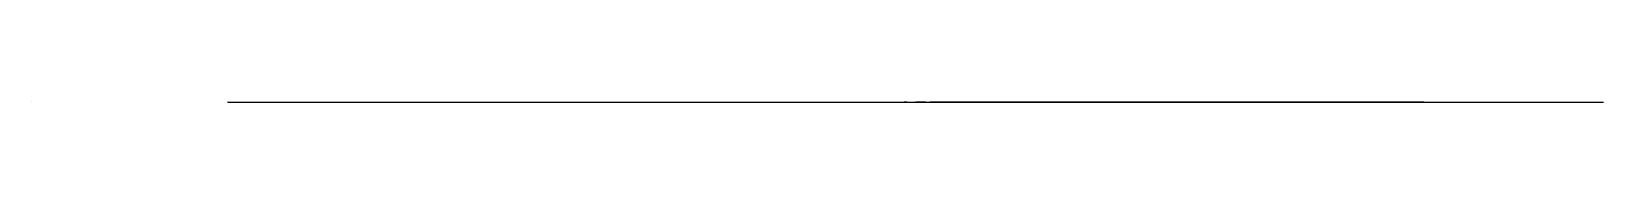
# Model space of a CAD drawing. Header units: metres. Extents: x -1 to 72750024, y 3999 to 4800.
# Drawn here: x 29150003 to 29550024, y 4479 to 4620 of the extents above; entities that cross this region are included whole.
import ezdxf

# ---------------------------------------------------------------- set-up
doc = ezdxf.new("R2010")
doc.units = ezdxf.units.M

msp = doc.modelspace()

# ---------------------------------------------------------------- linework, layer by layer
at = {"color": 7}
for p, q in [((29150003.013, 4620), (29150024.105, 4620)), ((29150003.013, 4620), (29150003.013, 4601.921)), ((29150024.105, 4601.921), (29150003.013, 4601.921)), ((29150006.026, 4613.974), (29150021.092, 4613.974)), ((29150024.105, 4620), (29150024.105, 4601.921)), ((29200000, 4620), (29199998.795, 4620)), ((29200000, 4592), (29199998.795, 4592)), ((29200000, 4564), (29199998.795, 4564)), ((29200000, 4536), (29199998.795, 4536)), ((29200000, 4508), (29199998.795, 4508)), ((29200000, 4480), (29199998.795, 4480)), ((29200000, 4614.4), (29199999.247, 4614.4)), ((29200000, 4608.8), (29199999.247, 4608.8)), ((29200000, 4603.2), (29199999.247, 4603.2)), ((29200000, 4597.6), (29199999.247, 4597.6)), ((29200000, 4586.4), (29199999.247, 4586.4)), ((29200000, 4580.8), (29199999.247, 4580.8)), ((29200000, 4575.2), (29199999.247, 4575.2)), ((29200000, 4569.6), (29199999.247, 4569.6)), ((29200000, 4558.4), (29199999.247, 4558.4)), ((29200000, 4552.8), (29199999.247, 4552.8)), ((29200000, 4547.2), (29199999.247, 4547.2)), ((29200000, 4541.6), (29199999.247, 4541.6)), ((29200000, 4530.4), (29199999.247, 4530.4)), ((29200000, 4524.8), (29199999.247, 4524.8)), ((29200000, 4519.2), (29199999.247, 4519.2)), ((29200000, 4513.6), (29199999.247, 4513.6)), ((29200000, 4502.4), (29199999.247, 4502.4)), ((29200000, 4496.8), (29199999.247, 4496.8)), ((29200000, 4491.2), (29199999.247, 4491.2)), ((29200000, 4485.6), (29199999.247, 4485.6)), ((29200000, 4480), (29200000, 4620)), ((29200000, 4480), (29550000, 4480)), ((29200000, 4480), (29200000, 4478.795)), ((29210000.001, 4480), (29210000.001, 4479.247)), ((29220000.002, 4480), (29220000.002, 4479.247)), ((29230000.003, 4480), (29230000.003, 4479.247)), ((29240000.003, 4480), (29240000.003, 4479.247)), ((29250000.001, 4480), (29250000.001, 4478.795)), ((29259999.998, 4480), (29259999.998, 4479.247)), ((29269999.996, 4480), (29269999.996, 4479.247)), ((29279999.993, 4480), (29279999.993, 4479.247)), ((29289999.991, 4480), (29289999.991, 4479.247)), ((29300000.002, 4480), (29300000.002, 4478.795)), ((29310000.006, 4480), (29310000.006, 4479.247)), ((29320000.01, 4480), (29320000.01, 4479.247)), ((29330000.015, 4480), (29330000.015, 4479.247)), ((29340000.019, 4480), (29340000.019, 4479.247)), ((29349999.996, 4480), (29349999.996, 4478.795)), ((29360000, 4480), (29360000, 4479.247)), ((29370000.005, 4480), (29370000.005, 4479.247)), ((29380000.009, 4480), (29380000.009, 4479.247)), ((29390000.013, 4480), (29390000.013, 4479.247)), ((29400000.004, 4480), (29400000.004, 4478.795)), ((29410000.008, 4480), (29410000.008, 4479.247)), ((29420000.012, 4480), (29420000.012, 4479.247)), ((29430000.003, 4480), (29430000.003, 4479.247)), ((29439999.994, 4480), (29439999.994, 4479.247)), ((29450000.012, 4480), (29450000.012, 4478.795)), ((29460000.002, 4480), (29460000.002, 4479.247)), ((29469999.993, 4480), (29469999.993, 4479.247)), ((29479999.984, 4480), (29479999.984, 4479.247)), ((29489999.975, 4480), (29489999.975, 4479.247)), ((29499999.992, 4480), (29499999.992, 4478.795)), ((29509999.983, 4480), (29509999.983, 4479.247)), ((29519999.974, 4480), (29519999.974, 4479.247)), ((29529999.964, 4480), (29529999.964, 4479.247)), ((29539999.955, 4480), (29539999.955, 4479.247)), ((29550000, 4480), (29550000, 4478.795)), ((29550003.013, 4620), (29550024.105, 4620)), ((29550003.013, 4620), (29550003.013, 4601.921)), ((29550024.105, 4601.921), (29550003.013, 4601.921)), ((29550006.026, 4613.974), (29550021.092, 4613.974)), ((29550024.105, 4620), (29550024.105, 4601.921))]:
    msp.add_line(p, q, dxfattribs=at)
at = {"color": 4}
for p, q in [((29150006.026, 4609.454), (29150021.092, 4609.454)), ((29229117.721, 4494.559), (29229536.99, 4491.282)), ((29229536.99, 4491.282), (29230357.561, 4491.362)), ((29230357.561, 4491.362), (29231912.869, 4491.821)), ((29231912.869, 4491.821), (29232732.58, 4490.726)), ((29232732.58, 4490.726), (29233136.051, 4490.845)), ((29233136.051, 4490.845), (29234766.141, 4491.193)), ((29234766.141, 4491.193), (29234813.91, 4491.216)), ((29234813.91, 4491.216), (29235036.441, 4491.24)), ((29235036.441, 4491.24), (29235082.172, 4492.161)), ((29235082.172, 4492.161), (29235190.07, 4491.351)), ((29235190.07, 4491.351), (29235983.801, 4491.248)), ((29235983.801, 4491.248), (29236495.18, 4491.798)), ((29236495.18, 4491.798), (29237404.77, 4492.375)), ((29237404.77, 4492.375), (29237723.078, 4491.492)), ((29237723.078, 4491.492), (29237816.309, 4492.244)), ((29237816.309, 4492.244), (29238106.129, 4492.555)), ((29238106.129, 4492.555), (29238354.98, 4492.102)), ((29238354.98, 4492.102), (29238415.84, 4491.627)), ((29238415.84, 4491.627), (29238494.66, 4492.127)), ((29238494.66, 4492.127), (29238863.512, 4492.699)), ((29238863.512, 4492.699), (29239024.91, 4492.49)), ((29239024.91, 4492.49), (29239300.27, 4492.637)), ((29239300.27, 4492.637), (29239823.191, 4490.94)), ((29239823.191, 4490.94), (29240077.93, 4491.135)), ((29240077.93, 4491.135), (29240127.359, 4491.223)), ((29240127.359, 4491.223), (29240165.68, 4491.68)), ((29240165.68, 4491.68), (29240261.43, 4491.802)), ((29240261.43, 4491.802), (29240274.121, 4491.853)), ((29240274.121, 4491.853), (29240296.141, 4491.616)), ((29240296.141, 4491.616), (29240439.789, 4491.408)), ((29240439.789, 4491.408), (29240791.879, 4491.403)), ((29240791.879, 4491.403), (29241016.641, 4491.341)), ((29241016.641, 4491.341), (29241485.16, 4491.978)), ((29241485.16, 4491.978), (29241681.148, 4492.273)), ((29241681.148, 4492.273), (29242866.031, 4491.653)), ((29242866.031, 4491.653), (29242964.141, 4492.251)), ((29242964.141, 4492.251), (29243577.141, 4492.196)), ((29243577.141, 4492.196), (29243596.738, 4491.82)), ((29243596.738, 4491.82), (29243602.84, 4492.436)), ((29243602.84, 4492.436), (29243685.301, 4491.694)), ((29243685.301, 4491.694), (29243807.488, 4491.568)), ((29243807.488, 4491.568), (29243811.309, 4492.115)), ((29243811.309, 4492.115), (29243818.84, 4491.452)), ((29243818.84, 4491.452), (29243832.398, 4491.38)), ((29243832.398, 4491.38), (29243962.828, 4491.481)), ((29243962.828, 4491.481), (29243967.949, 4491.343)), ((29243967.949, 4491.343), (29244222.551, 4491.588)), ((29244222.551, 4491.588), (29244275.59, 4492.324)), ((29244275.59, 4492.324), (29244625.559, 4492.274)), ((29244625.559, 4492.274), (29244654.59, 4491.602)), ((29244654.59, 4491.602), (29246049.109, 4491.756)), ((29246049.109, 4491.756), (29247593.488, 4492.072)), ((29247593.488, 4492.072), (29248690.25, 4491.879)), ((29248690.25, 4491.879), (29249389.211, 4492.25)), ((29249389.211, 4492.25), (29250171.738, 4492.566)), ((29250171.738, 4492.566), (29250354.422, 4492.198)), ((29250354.422, 4492.198), (29251098.102, 4492.414)), ((29251098.102, 4492.414), (29251519.102, 4492.469)), ((29251519.102, 4492.469), (29251570.621, 4492.493)), ((29251570.621, 4492.493), (29251643.398, 4493.018)), ((29251643.398, 4493.018), (29251973.898, 4492.438)), ((29251973.898, 4492.438), (29252098.191, 4492.882)), ((29252098.191, 4492.882), (29252231.012, 4492.757)), ((29252231.012, 4492.757), (29252260.531, 4492.433)), ((29252260.531, 4492.433), (29252667.949, 4492.715)), ((29252667.949, 4492.715), (29252794.641, 4492.687)), ((29252794.641, 4492.687), (29252976.238, 4492.509)), ((29252976.238, 4492.509), (29253070.422, 4492.745)), ((29253070.422, 4492.745), (29253632.699, 4492.711)), ((29253632.699, 4492.711), (29253754.379, 4492.358)), ((29253754.379, 4492.358), (29253849.949, 4492.829)), ((29253849.949, 4492.829), (29253975.289, 4492.773)), ((29253975.289, 4492.773), (29254157.988, 4492.859)), ((29254157.988, 4492.859), (29254502.602, 4493.287)), ((29254502.602, 4493.287), (29254509.039, 4493.139)), ((29254509.039, 4493.139), (29254554, 4493.198)), ((29254554, 4493.198), (29254602.461, 4493.206)), ((29254602.461, 4493.206), (29254603.34, 4493.163)), ((29254603.34, 4493.163), (29254630.512, 4492.247)), ((29254630.512, 4492.247), (29254759.762, 4492.044)), ((29254759.762, 4492.044), (29254775.77, 4493.166)), ((29254775.77, 4493.166), (29255209.949, 4492.725)), ((29255209.949, 4492.725), (29255264.23, 4492.312)), ((29255264.23, 4492.312), (29255596.379, 4492.039)), ((29255596.379, 4492.039), (29256218.77, 4493.033)), ((29256218.77, 4493.033), (29256625.859, 4493.131)), ((29256625.859, 4493.131), (29256738.102, 4493.568)), ((29256738.102, 4493.568), (29256897.031, 4491.92)), ((29256897.031, 4491.92), (29257126.91, 4492.042)), ((29257126.91, 4492.042), (29257418.289, 4492.188)), ((29257418.289, 4492.188), (29257677.422, 4493.082)), ((29257677.422, 4493.082), (29257797.59, 4492.282)), ((29257797.59, 4492.282), (29257939.012, 4492.268)), ((29257939.012, 4492.268), (29258379.41, 4493.726)), ((29258379.41, 4493.726), (29258531.488, 4492.695)), ((29258531.488, 4492.695), (29258654.18, 4492.326)), ((29258654.18, 4492.326), (29258769.52, 4493.189)), ((29258769.52, 4493.189), (29259637.859, 4493.185)), ((29259637.859, 4493.185), (29259947.859, 4492.823)), ((29259947.859, 4492.823), (29260089.34, 4493.101)), ((29260089.34, 4493.101), (29260134.141, 4493.16)), ((29260134.141, 4493.16), (29260394.371, 4492.942)), ((29260394.371, 4492.942), (29260549.32, 4493.168)), ((29260549.32, 4493.168), (29261216.488, 4491.956)), ((29261216.488, 4491.956), (29261630.578, 4492.209)), ((29261630.578, 4492.209), (29261751.891, 4492.158)), ((29261751.891, 4492.158), (29262854.301, 4491.761)), ((29262854.301, 4491.761), (29263008.512, 4493.481)), ((29263008.512, 4493.481), (29263163.23, 4491.998)), ((29263163.23, 4491.998), (29263585.371, 4491.904)), ((29263585.371, 4491.904), (29264292.922, 4492.757)), ((29264292.922, 4492.757), (29264463.449, 4492.336)), ((29264463.449, 4492.336), (29264580.379, 4492.563)), ((29264580.379, 4492.563), (29265643.727, 4494.122)), ((29265643.727, 4494.122), (29265993.172, 4492.191)), ((29265993.172, 4492.191), (29266001.82, 4492.284)), ((29266001.82, 4492.284), (29266764.969, 4492.819)), ((29266764.969, 4492.819), (29267250.477, 4494.308)), ((29267250.477, 4494.308), (29267449.828, 4492.59)), ((29267449.828, 4492.59), (29267565.789, 4493.871)), ((29267565.789, 4493.871), (29267623.688, 4492.183)), ((29267623.688, 4492.183), (29268294.469, 4494.142)), ((29268294.469, 4494.142), (29268793.328, 4494.161)), ((29268793.328, 4494.161), (29269063.656, 4493.086)), ((29269063.656, 4493.086), (29269127.641, 4494.231)), ((29269127.641, 4494.231), (29269194.844, 4494.387)), ((29269194.844, 4494.387), (29269213.523, 4492.699)), ((29269213.523, 4492.699), (29269883.094, 4493.594)), ((29269883.094, 4493.594), (29270042.313, 4492.452)), ((29270042.313, 4492.452), (29271367.961, 4494.518)), ((29271367.961, 4494.518), (29271463.406, 4494.679)), ((29271463.406, 4494.679), (29272089.727, 4492.972)), ((29272089.727, 4492.972), (29273011.32, 4493.031)), ((29273011.32, 4493.031), (29273399.477, 4492.928)), ((29273399.477, 4492.928), (29273454.406, 4492.975)), ((29273454.406, 4492.975), (29273731, 4492.408)), ((29273731, 4492.408), (29274290.758, 4494.16)), ((29274290.758, 4494.16), (29274903.477, 4492.999)), ((29274903.477, 4492.999), (29275323.641, 4492.766)), ((29275323.641, 4492.766), (29275601.93, 4493.363)), ((29275601.93, 4493.363), (29275667.203, 4493.376)), ((29275667.203, 4493.376), (29275901.711, 4492.704)), ((29275901.711, 4492.704), (29276330.203, 4493.128)), ((29276330.203, 4493.128), (29276593.047, 4493.542)), ((29276593.047, 4493.542), (29277867.422, 4494.146)), ((29277867.422, 4494.146), (29278311.977, 4495.47)), ((29278311.977, 4495.47), (29278345.641, 4495.085)), ((29278345.641, 4495.085), (29278492.992, 4493.096)), ((29278492.992, 4493.096), (29278685.227, 4493.104)), ((29278685.227, 4493.104), (29278970.563, 4493.447)), ((29278970.563, 4493.447), (29279255.453, 4494.247)), ((29279255.453, 4494.247), (29279296.188, 4494.012)), ((29279296.188, 4494.012), (29279301.539, 4493.25)), ((29279301.539, 4493.25), (29279463.563, 4495.67)), ((29279463.563, 4495.67), (29280550.547, 4493.599)), ((29280550.547, 4493.599), (29280717.258, 4495.297)), ((29280717.258, 4495.297), (29280968.492, 4493.331)), ((29280968.492, 4493.331), (29281320.477, 4494.389)), ((29281320.477, 4494.389), (29281897.063, 4493.611)), ((29281897.063, 4493.611), (29281994.023, 4495.041)), ((29281994.023, 4495.041), (29282755.953, 4496.014)), ((29282755.953, 4496.014), (29282769.656, 4493.81)), ((29282769.656, 4493.81), (29283795.477, 4494.448)), ((29283795.477, 4494.448), (29283899.688, 4495.152)), ((29283899.688, 4495.152), (29283943.867, 4495.842)), ((29283943.867, 4495.842), (29284020.203, 4496.255)), ((29284020.203, 4496.255), (29284111.344, 4494.849)), ((29284111.344, 4494.849), (29284353.883, 4494.78)), ((29284353.883, 4494.78), (29284741.344, 4494.799)), ((29284741.344, 4494.799), (29284882.453, 4495.522)), ((29284882.453, 4495.522), (29284956.672, 4495.768)), ((29284956.672, 4495.768), (29284998.172, 4495.822)), ((29284998.172, 4495.822), (29285071.094, 4495.398)), ((29285071.094, 4495.398), (29285264.047, 4496.154)), ((29285264.047, 4496.154), (29285473.547, 4495.899)), ((29285473.547, 4495.899), (29285582.313, 4496.027)), ((29285582.313, 4496.027), (29285639.117, 4496.987)), ((29285639.117, 4496.987), (29285708.672, 4495.974)), ((29285708.672, 4495.974), (29286020.102, 4496.258)), ((29286020.102, 4496.258), (29286268.242, 4495.94)), ((29286268.242, 4495.94), (29286331.813, 4496.434)), ((29286331.813, 4496.434), (29286400.617, 4496.577)), ((29286400.617, 4496.577), (29286848.008, 4496.408)), ((29286848.008, 4496.408), (29287250.547, 4497.118)), ((29287250.547, 4497.118), (29287630.953, 4497.065)), ((29287630.953, 4497.065), (29287859.773, 4497.263)), ((29287859.773, 4497.263), (29288174.25, 4497.28)), ((29288174.25, 4497.28), (29288371.242, 4497.716)), ((29288371.242, 4497.716), (29288555.461, 4497.741)), ((29288555.461, 4497.741), (29288940.172, 4497.866)), ((29288940.172, 4497.866), (29289780.758, 4498.256)), ((29289780.758, 4498.256), (29290862.398, 4498.381)), ((29290862.398, 4498.381), (29291537.094, 4499.172)), ((29291537.094, 4499.172), (29291887.211, 4499.336)), ((29291887.211, 4499.336), (29292185.727, 4499.67)), ((29292185.727, 4499.67), (29292189.5, 4499.958)), ((29292189.5, 4499.958), (29292431.328, 4500.178)), ((29292431.328, 4500.178), (29292502.508, 4500.641)), ((29292502.508, 4500.641), (29292505.039, 4499.862)), ((29292505.039, 4499.862), (29292582.531, 4500.313)), ((29292582.531, 4500.313), (29292671.422, 4500.054)), ((29292671.422, 4500.054), (29292804.07, 4500.139)), ((29292804.07, 4500.139), (29293495.844, 4500.623)), ((29293495.844, 4500.623), (29293748.656, 4500.446)), ((29293748.656, 4500.446), (29293997.953, 4501.192)), ((29293997.953, 4501.192), (29294123.523, 4500.65)), ((29294123.523, 4500.65), (29294301.773, 4501.478)), ((29294301.773, 4501.478), (29294374.117, 4500.927)), ((29294374.117, 4500.927), (29294585.688, 4501.327)), ((29294585.688, 4501.327), (29294609.156, 4501.396)), ((29294609.156, 4501.396), (29294682.133, 4501.496)), ((29294682.133, 4501.496), (29295221.203, 4501.371)), ((29295221.203, 4501.371), (29295261.594, 4501.786)), ((29295261.594, 4501.786), (29295371.031, 4501.535)), ((29295371.031, 4501.535), (29295647.242, 4502.314)), ((29295647.242, 4502.314), (29296236.703, 4502.111)), ((29296236.703, 4502.111), (29296829.406, 4502.666)), ((29296829.406, 4502.666), (29296914.273, 4502.898)), ((29296914.273, 4502.898), (29296916.719, 4502.762)), ((29296916.719, 4502.762), (29297039.25, 4502.504)), ((29297039.25, 4502.504), (29297125.547, 4502.634)), ((29297125.547, 4502.634), (29297168.07, 4502.516)), ((29297168.07, 4502.516), (29297308.133, 4502.834)), ((29297308.133, 4502.834), (29297361.039, 4502.827)), ((29297361.039, 4502.827), (29297434.898, 4502.809)), ((29297434.898, 4502.809), (29297563.422, 4503.092)), ((29297563.422, 4503.092), (29297593.18, 4502.728)), ((29297593.18, 4502.728), (29298701.648, 4503.734)), ((29298701.648, 4503.734), (29298713.313, 4503.728)), ((29298713.313, 4503.728), (29299248.172, 4503.951)), ((29299248.172, 4503.951), (29299999.641, 4504.815)), ((29299999.641, 4504.815), (29300118.898, 4504.457)), ((29300118.898, 4504.457), (29300537.398, 4504.492)), ((29300537.398, 4504.492), (29301014.203, 4504.813)), ((29301014.203, 4504.813), (29301255.703, 4505.357)), ((29301255.703, 4505.357), (29301280.203, 4504.897)), ((29301280.203, 4504.897), (29301330, 4504.997)), ((29301330, 4504.997), (29301373, 4505.579)), ((29301373, 4505.579), (29301967.703, 4505.305)), ((29301967.703, 4505.305), (29302013.898, 4505.843)), ((29302013.898, 4505.843), (29302101.297, 4505.469)), ((29302101.297, 4505.469), (29302571.297, 4506.218)), ((29302571.297, 4506.218), (29302596.203, 4505.316)), ((29302596.203, 4505.316), (29303251.297, 4506.06)), ((29303251.297, 4506.06), (29303307.797, 4506.11)), ((29303307.797, 4506.11), (29303859.297, 4506.45)), ((29303859.297, 4506.45), (29303879.602, 4506.736)), ((29303879.602, 4506.736), (29304280.602, 4507.046)), ((29304280.602, 4507.046), (29304426.398, 4507.301)), ((29304426.398, 4507.301), (29304494.703, 4506.556)), ((29304494.703, 4506.556), (29305420.797, 4507.72)), ((29305420.797, 4507.72), (29305503.102, 4507.596)), ((29305503.102, 4507.596), (29305625.5, 4507.543)), ((29305625.5, 4507.543), (29306070.797, 4507.581)), ((29306070.797, 4507.581), (29306312.102, 4508.574)), ((29306312.102, 4508.574), (29306622.797, 4508.961)), ((29306622.797, 4508.961), (29306829.898, 4507.851)), ((29306829.898, 4507.851), (29306940.398, 4508.221)), ((29306940.398, 4508.221), (29307319.898, 4508.529)), ((29307319.898, 4508.529), (29307389.797, 4509.047)), ((29307389.797, 4509.047), (29307443.602, 4508.932)), ((29307443.602, 4508.932), (29307525.398, 4508.835)), ((29307525.398, 4508.835), (29307597.5, 4508.997)), ((29307597.5, 4508.997), (29307832.203, 4508.805)), ((29307832.203, 4508.805), (29307990.703, 4508.93)), ((29307990.703, 4508.93), (29308158.602, 4509.023)), ((29308158.602, 4509.023), (29308242.297, 4509.175)), ((29308242.297, 4509.175), (29308380.297, 4509.428)), ((29308380.297, 4509.428), (29308640.703, 4509.526)), ((29308640.703, 4509.526), (29308711.297, 4509.442)), ((29308711.297, 4509.442), (29308773.398, 4509.436)), ((29308773.398, 4509.436), (29308791.602, 4509.759)), ((29308791.602, 4509.759), (29309592.5, 4508.961)), ((29309592.5, 4508.961), (29309713.797, 4509.905)), ((29309713.797, 4509.905), (29309756.703, 4509.96)), ((29309756.703, 4509.96), (29309774.203, 4510.237)), ((29309774.203, 4510.237), (29309862.203, 4509.887)), ((29309862.203, 4509.887), (29310450.602, 4510.627)), ((29310450.602, 4510.627), (29310976.898, 4511.057)), ((29310976.898, 4511.057), (29311019.102, 4509.991)), ((29311019.102, 4509.991), (29311389.398, 4510.722)), ((29311389.398, 4510.722), (29311584.898, 4511.35)), ((29311584.898, 4511.35), (29311768.5, 4510.468)), ((29311768.5, 4510.468), (29311955.602, 4511.477)), ((29311955.602, 4511.477), (29312499.102, 4511.673)), ((29312499.102, 4511.673), (29312611.398, 4512.168)), ((29312611.398, 4512.168), (29312758.102, 4511.136)), ((29312758.102, 4511.136), (29313016.102, 4512.04)), ((29313016.102, 4512.04), (29313506.297, 4511.884)), ((29313506.297, 4511.884), (29313788, 4512.209)), ((29313788, 4512.209), (29313980.797, 4512.774)), ((29313980.797, 4512.774), (29314196.398, 4511.859)), ((29314196.398, 4511.859), (29314627.602, 4512.714)), ((29314627.602, 4512.714), (29315239.898, 4513.406)), ((29315239.898, 4513.406), (29315389.102, 4513.151)), ((29315389.102, 4513.151), (29315614.797, 4512.408)), ((29315614.797, 4512.408), (29316200.703, 4513.553)), ((29316200.703, 4513.553), (29316432.5, 4514.099)), ((29316432.5, 4514.099), (29317137.898, 4514.532)), ((29317137.898, 4514.532), (29317394.898, 4514.504)), ((29317394.898, 4514.504), (29317882.602, 4515.309)), ((29317882.602, 4515.309), (29318743.102, 4515.126)), ((29318743.102, 4515.126), (29318924, 4515.095)), ((29318924, 4515.095), (29319546.102, 4515.284)), ((29319546.102, 4515.284), (29320430.297, 4515.944)), ((29320430.297, 4515.944), (29320544.102, 4515.874)), ((29320544.102, 4515.874), (29320763.102, 4515.893)), ((29320763.102, 4515.893), (29320792.5, 4515.894)), ((29320792.5, 4515.894), (29320857.602, 4516.463)), ((29320857.602, 4516.463), (29320899.5, 4515.953)), ((29320899.5, 4515.953), (29321054.602, 4516.375)), ((29321054.602, 4516.375), (29321139.203, 4516.061)), ((29321139.203, 4516.061), (29321189, 4515.76)), ((29321189, 4515.76), (29321201.703, 4516.637)), ((29321201.703, 4516.637), (29321256.5, 4516.967)), ((29321256.5, 4516.967), (29321422, 4516.334)), ((29321422, 4516.334), (29321501.102, 4516.467)), ((29321501.102, 4516.467), (29321653, 4517.218)), ((29321653, 4517.218), (29322136.297, 4516.796)), ((29322136.297, 4516.796), (29322224.5, 4516.581)), ((29322224.5, 4516.581), (29322239.797, 4517.188)), ((29322239.797, 4517.188), (29322593, 4517.249)), ((29322593, 4517.249), (29322778.797, 4517.226)), ((29322778.797, 4517.226), (29322814.297, 4517.053)), ((29322814.297, 4517.053), (29322940.602, 4517.392)), ((29322940.602, 4517.392), (29323067.398, 4517.469)), ((29323067.398, 4517.469), (29323093.5, 4517.964)), ((29323093.5, 4517.964), (29323571.898, 4517.539)), ((29323571.898, 4517.539), (29323851, 4517.051)), ((29323851, 4517.051), (29324071.297, 4518.255)), ((29324071.297, 4518.255), (29324191.602, 4518.749)), ((29324191.602, 4518.749), (29324220.297, 4518.072)), ((29324220.297, 4518.072), (29325047.602, 4518.589)), ((29325047.602, 4518.589), (29325224.703, 4518.551)), ((29325224.703, 4518.551), (29325462.102, 4519.138)), ((29325462.102, 4519.138), (29325579, 4519.343)), ((29325579, 4519.343), (29325774.797, 4520.226)), ((29325774.797, 4520.226), (29326069, 4520.003)), ((29326069, 4520.003), (29326161.602, 4520.089)), ((29326161.602, 4520.089), (29327132.297, 4518.13)), ((29327132.297, 4518.13), (29327138.5, 4520.214)), ((29327138.5, 4520.214), (29327296.102, 4520.599)), ((29327296.102, 4520.599), (29327299.102, 4518.854)), ((29327299.102, 4518.854), (29327389.102, 4521.343)), ((29327389.102, 4521.343), (29327784.297, 4520.21)), ((29327784.297, 4520.21), (29327994.797, 4520.319)), ((29327994.797, 4520.319), (29328933.602, 4522.385)), ((29328933.602, 4522.385), (29329092.703, 4520.359)), ((29329092.703, 4520.359), (29329704.5, 4523.757)), ((29329704.5, 4523.757), (29329718.297, 4522.33)), ((29329718.297, 4522.33), (29329768, 4522.063)), ((29329768, 4522.063), (29330545.5, 4522.548)), ((29330545.5, 4522.548), (29331041.398, 4522.622)), ((29331041.398, 4522.622), (29331204, 4521.161)), ((29331204, 4521.161), (29331737.094, 4524.686)), ((29331737.094, 4524.686), (29331746.094, 4523.735)), ((29331746.094, 4523.735), (29331986.797, 4524.599)), ((29331986.797, 4524.599), (29332288.297, 4523.595)), ((29332288.297, 4523.595), (29332614.203, 4523.737)), ((29332614.203, 4523.737), (29333059.703, 4525.739)), ((29333059.703, 4525.739), (29333523.703, 4523.409)), ((29333523.703, 4523.409), (29333528.203, 4522.931)), ((29333528.203, 4522.931), (29334457.5, 4525.525)), ((29334457.5, 4525.525), (29336073.406, 4525.345)), ((29336073.406, 4525.345), (29336304.406, 4528.465)), ((29336304.406, 4528.465), (29337080.297, 4526.62)), ((29337080.297, 4526.62), (29337092.797, 4529.04)), ((29337092.797, 4529.04), (29337995.406, 4528.879)), ((29337995.406, 4528.879), (29338962.203, 4525.583)), ((29338962.203, 4525.583), (29339179.906, 4530.016)), ((29339179.906, 4530.016), (29344357.203, 4529.016)), ((29344357.203, 4529.016), (29344442.297, 4532.404)), ((29344442.297, 4532.404), (29344476.797, 4534.044)), ((29344476.797, 4534.044), (29345426, 4534.672)), ((29345426, 4534.672), (29346015.406, 4534.498)), ((29346015.406, 4534.498), (29346228.594, 4529.469)), ((29346228.594, 4529.469), (29346380.5, 4531.053)), ((29346380.5, 4531.053), (29347917.203, 4533.955)), ((29347917.203, 4533.955), (29349068.906, 4533.835)), ((29349068.906, 4533.835), (29350449.594, 4535.731)), ((29350449.594, 4535.731), (29350884.094, 4536.65)), ((29350884.094, 4536.65), (29351557.703, 4530.949)), ((29351557.703, 4530.949), (29353544.5, 4539.279)), ((29353544.5, 4539.279), (29353799.797, 4539.954)), ((29353799.797, 4539.954), (29354415.797, 4539.226)), ((29354415.797, 4539.226), (29354566.797, 4537.256)), ((29354566.797, 4537.256), (29354870.703, 4540.552)), ((29354870.703, 4540.552), (29355782.5, 4536.311)), ((29355782.5, 4536.311), (29359612.406, 4538.299)), ((29359612.406, 4538.299), (29360437.297, 4541.936)), ((29360437.297, 4541.936), (29360492.406, 4542.543)), ((29360492.406, 4542.543), (29360821.906, 4541.912)), ((29360821.906, 4541.912), (29360934, 4542.313)), ((29360934, 4542.313), (29361613.5, 4542.904)), ((29361613.5, 4542.904), (29361661.594, 4543.8)), ((29361661.594, 4543.8), (29363086.703, 4544.054)), ((29363086.703, 4544.054), (29363604.906, 4541.91)), ((29363604.906, 4541.91), (29363719.5, 4545.662)), ((29363719.5, 4545.662), (29363865, 4542.031)), ((29363865, 4542.031), (29364079.297, 4545.908)), ((29364079.297, 4545.908), (29364943, 4544.068)), ((29364943, 4544.068), (29365264.703, 4543.795)), ((29365264.703, 4543.795), (29365750.094, 4545.759)), ((29365750.094, 4545.759), (29367879.203, 4544.337)), ((29367879.203, 4544.337), (29368277.406, 4546.834)), ((29368277.406, 4546.834), (29368755, 4547.665)), ((29368755, 4547.665), (29369301.797, 4547.171)), ((29369301.797, 4547.171), (29369417.5, 4547.076)), ((29369417.5, 4547.076), (29369633.797, 4546.124)), ((29369633.797, 4546.124), (29370259.5, 4547.382)), ((29370259.5, 4547.382), (29370666, 4547.108)), ((29370666, 4547.108), (29372104.906, 4550.592)), ((29372104.906, 4550.592), (29372576.406, 4550.3)), ((29372576.406, 4550.3), (29372724.594, 4550.085)), ((29372724.594, 4550.085), (29373705.5, 4547.932)), ((29373705.5, 4547.932), (29375026.5, 4549.442)), ((29375026.5, 4549.442), (29377513.797, 4552.58)), ((29377513.797, 4552.58), (29377640.297, 4546.642)), ((29377640.297, 4546.642), (29378614.297, 4553.095)), ((29378614.297, 4553.095), (29378738.5, 4553.371)), ((29378738.5, 4553.371), (29379265.594, 4552.997)), ((29379265.594, 4552.997), (29379842.297, 4552.344)), ((29379842.297, 4552.344), (29380132.906, 4555.171)), ((29380132.906, 4555.171), (29381125.297, 4554.076)), ((29381125.297, 4554.076), (29381182.906, 4553.793)), ((29381182.906, 4553.793), (29381267, 4554.155)), ((29381267, 4554.155), (29381752.906, 4553.891)), ((29381752.906, 4553.891), (29381929.703, 4555.577)), ((29381929.703, 4555.577), (29387088.594, 4558.411)), ((29387088.594, 4558.411), (29387756.297, 4559.344)), ((29387756.297, 4559.344), (29388321.297, 4555.266)), ((29388321.297, 4555.266), (29391829.406, 4560.705)), ((29391829.406, 4560.705), (29394428.406, 4561.984)), ((29394428.406, 4561.984), (29394909.906, 4563.21)), ((29394909.906, 4563.21), (29396013.203, 4563.024)), ((29396013.203, 4563.024), (29397404.203, 4559.115)), ((29397404.203, 4559.115), (29398815.297, 4564.887)), ((29398815.297, 4564.887), (29399975.906, 4564.926)), ((29399975.906, 4564.926), (29400664, 4564.875)), ((29400664, 4564.875), (29401428.094, 4565.925)), ((29401428.094, 4565.925), (29401551.5, 4566.657)), ((29401551.5, 4566.657), (29401940, 4563.033)), ((29401940, 4563.033), (29403269.906, 4567.216)), ((29403269.906, 4567.216), (29403716.5, 4566.134)), ((29403716.5, 4566.134), (29404390, 4567.429)), ((29404390, 4567.429), (29406096, 4567.479)), ((29406096, 4567.479), (29407201.5, 4568.651)), ((29407201.5, 4568.651), (29407217, 4569.235)), ((29407217, 4569.235), (29407395, 4569.622)), ((29407395, 4569.622), (29407563, 4568.364)), ((29407563, 4568.364), (29408491.406, 4566.641)), ((29408491.406, 4566.641), (29409094.297, 4567.965)), ((29409094.297, 4567.965), (29409110.297, 4569.127)), ((29409110.297, 4569.127), (29409265.703, 4569.205)), ((29409265.703, 4569.205), (29410751.297, 4571.084)), ((29410751.297, 4571.084), (29412072.406, 4570.744)), ((29412072.406, 4570.744), (29412225, 4569.997)), ((29412225, 4569.997), (29412452.594, 4572.151)), ((29412452.594, 4572.151), (29413136, 4571.227)), ((29413136, 4571.227), (29413211.203, 4570.928)), ((29413211.203, 4570.928), (29414193.203, 4572.823)), ((29414193.203, 4572.823), (29416727.5, 4574.289)), ((29416727.5, 4574.289), (29417140.094, 4574.314)), ((29417140.094, 4574.314), (29418113.797, 4573.326)), ((29418113.797, 4573.326), (29419893.594, 4575.731)), ((29419893.594, 4575.731), (29420370, 4576.126)), ((29420370, 4576.126), (29421225.594, 4574.371)), ((29421225.594, 4574.371), (29422550.703, 4577.102)), ((29422550.703, 4577.102), (29423431.703, 4577.285)), ((29423431.703, 4577.285), (29423596.797, 4577.801)), ((29423596.797, 4577.801), (29424466.094, 4576.411)), ((29424466.094, 4576.411), (29424617.5, 4578.143)), ((29424617.5, 4578.143), (29425266, 4578.438)), ((29425266, 4578.438), (29426079.703, 4577.962)), ((29426079.703, 4577.962), (29426948, 4579.516)), ((29426948, 4579.516), (29427350.594, 4579.524)), ((29427350.594, 4579.524), (29427640.406, 4579.526)), ((29427640.406, 4579.526), (29429301.797, 4580.266)), ((29429301.797, 4580.266), (29429695.594, 4579.248)), ((29429695.594, 4579.248), (29430128.703, 4580.714)), ((29430128.703, 4580.714), (29430274.5, 4581.277)), ((29430274.5, 4581.277), (29430422.406, 4580.735)), ((29430422.406, 4580.735), (29430655.406, 4580.88)), ((29430655.406, 4580.88), (29431054.703, 4581.229)), ((29431054.703, 4581.229), (29431305.797, 4579.326)), ((29431305.797, 4579.326), (29431924.906, 4581.306)), ((29431924.906, 4581.306), (29432009.797, 4581.888)), ((29432009.797, 4581.888), (29432237.297, 4580.985)), ((29432237.297, 4580.985), (29433775.203, 4583.067)), ((29433775.203, 4583.067), (29434464, 4581.145)), ((29434464, 4581.145), (29434509.906, 4583.338)), ((29434509.906, 4583.338), (29436752.797, 4584.945)), ((29436752.797, 4584.945), (29438108.594, 4583.176)), ((29438108.594, 4583.176), (29438951.906, 4585.11)), ((29438951.906, 4585.11), (29441046.797, 4585.305)), ((29441046.797, 4585.305), (29441714.797, 4587.88)), ((29441714.797, 4587.88), (29447904.406, 4587.463)), ((29447904.406, 4587.463), (29449047.703, 4591.904)), ((29449047.703, 4591.904), (29456657.203, 4591.948)), ((29456657.203, 4591.948), (29458702.094, 4596.813)), ((29458702.094, 4596.813), (29464480.406, 4596.013)), ((29464480.406, 4596.013), (29467292.094, 4599.012)), ((29467292.094, 4599.012), (29467323.906, 4598.846)), ((29467323.906, 4598.846), (29468265.094, 4598.46)), ((29468265.094, 4598.46), (29468465.906, 4599.409)), ((29468465.906, 4599.409), (29469043.906, 4599.371)), ((29469043.906, 4599.371), (29469389.094, 4602.004)), ((29469389.094, 4602.004), (29471527.813, 4600.184)), ((29471527.813, 4600.184), (29479896.906, 4607.023)), ((29479896.906, 4607.023), (29480975.406, 4603.888)), ((29480975.406, 4603.888), (29490270.906, 4611.627)), ((29490270.906, 4611.627), (29491151.813, 4608.584)), ((29491151.813, 4608.584), (29498808.188, 4614.947)), ((29498808.188, 4614.947), (29499661.406, 4612.811)), ((29499661.406, 4612.811), (29503661.906, 4616.415)), ((29503661.906, 4616.415), (29504204, 4616.468)), ((29504204, 4616.468), (29504296.813, 4615.732)), ((29550006.026, 4609.454), (29550021.092, 4609.454))]:
    msp.add_line(p, q, dxfattribs=at)

doc.saveas('drawing.dxf')
